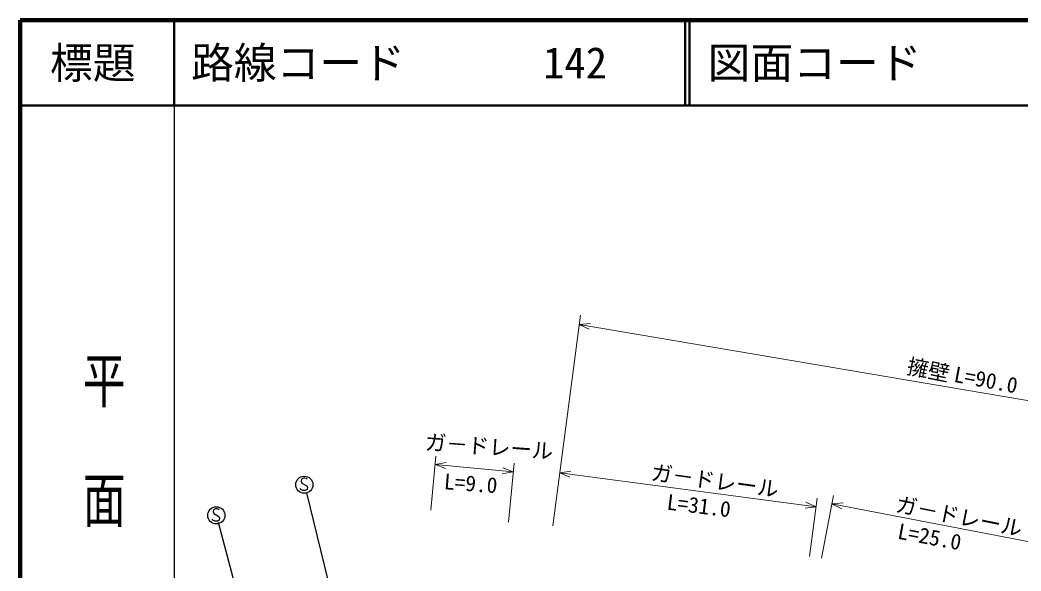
# Model space of a CAD drawing. Units: millimetres, scale not verified. Extents: x 40000 to 680000, y 20000 to 380000.
# Drawn here: x 40000 to 157009, y 315590 to 380000 of the extents above; entities that cross this region are included whole.
import ezdxf
from ezdxf.enums import TextEntityAlignment as Align

# ---------------------------------------------------------------- set-up
doc = ezdxf.new("R2010")
doc.units = ezdxf.units.MM
doc.header["$LTSCALE"] = 1000
for name, color, linetype, lineweight in [('S-BGD-EXST', 7, 'Continuous', 25), ('S-STR-HTXT', 7, 'Continuous', 13), ('S-TTL', 2, 'Continuous', 140), ('S-TTL-BAND', 7, 'Continuous', 25), ('S-TTL-LINE', 7, 'Continuous', 50)]:
    doc.layers.add(name, color=color, linetype=linetype, lineweight=lineweight)
doc.layers.add('S-TTL-TXT', color=7, linetype='Continuous')
doc.styles.add('@ＭＳ ゴシック', font='')
doc.styles.add('ＭＳ ゴシック', font='')
doc.styles.get('@ＭＳ ゴシック').set_extended_font_data('@MS Gothic')
doc.styles.get('ＭＳ ゴシック').set_extended_font_data('MS Gothic')

msp = doc.modelspace()

# ---------------------------------------------------------------- linework, layer by layer
at = {"layer": 'S-BGD-EXST'}
for p, q in [((72913, 326314), (72873, 326074)), ((72873, 326074), (72953, 325874)), ((73153, 326434), (72913, 326314)), ((72953, 325874), (73512, 325554)), ((73313, 326434), (73153, 326434)), ((73473, 326394), (73313, 326434)), ((73553, 326314), (73473, 326394)), ((73512, 325554), (73592, 325354)), ((73592, 325354), (73552, 325114)), ((72833, 325115), (72753, 325234)), ((73072, 324994), (72833, 325115)), ((73352, 324994), (73072, 324994)), ((73552, 325114), (73352, 324994)), ((73497, 324719), (78661, 303488)), ((62629, 322731), (62589, 322491)), ((62589, 322491), (62669, 322291)), ((62869, 322851), (62629, 322731)), ((62669, 322291), (63228, 321971)), ((63029, 322851), (62869, 322851)), ((63189, 322811), (63029, 322851)), ((63269, 322731), (63189, 322811)), ((63228, 321971), (63308, 321771)), ((62548, 321531), (62469, 321651)), ((62788, 321411), (62548, 321531)), ((63068, 321411), (62788, 321411)), ((63268, 321531), (63068, 321411)), ((63158, 321306), (68691, 300536)), ((63308, 321771), (63268, 321531))]:
    msp.add_line(p, q, dxfattribs=at)
for centre in [(73233, 325674), (62948, 322091)]:
    msp.add_ellipse(centre, major_axis=(0, 1000), ratio=0.99998, dxfattribs=at)
at = {"layer": 'S-STR-HTXT'}
for p, q in [((102269, 320854), (105521, 345481)), ((105378, 344397), (106669, 344532)), ((106551, 343842), (105378, 344397)), ((105378, 344397), (193781, 329425)), ((88041, 322692), (88619, 329017)), ((88528, 328022), (89804, 328257)), ((89740, 327560), (88528, 328022)), ((88528, 328022), (97655, 327188)), ((96443, 327650), (97655, 327188)), ((97746, 328184), (97117, 321297)), ((97655, 327188), (96379, 326953)), ((103089, 327067), (104374, 327250)), ((104282, 326556), (103089, 327067)), ((103089, 327067), (133064, 323108)), ((133695, 317094), (135103, 324417)), ((133064, 323108), (131780, 322925)), ((131871, 323619), (133064, 323108)), ((133195, 324099), (132297, 317297)), ((134915, 323436), (136208, 323543)), ((136076, 322856), (134915, 323436)), ((134915, 323436), (159030, 318797))]:
    msp.add_line(p, q, dxfattribs=at)
at = {"layer": 'S-TTL'}
for p, q in [((40000, 380000), (40000, 20000)), ((680000, 380000), (40000, 380000))]:
    msp.add_line(p, q, dxfattribs=at)
at = {"layer": 'S-TTL-BAND'}
msp.add_line((58000, 370000), (58000, 20000), dxfattribs=at)
at = {"layer": 'S-TTL-LINE'}
for p, q in [((58000, 380000), (58000, 370000)), ((117750, 380000), (117750, 370000)), ((118250, 380000), (118250, 370000)), ((40000, 370000), (680000, 370000))]:
    msp.add_line(p, q, dxfattribs=at)

# ---------------------------------------------------------------- texts
at = {"layer": 'S-STR-HTXT', "style": 'ＭＳ ゴシック'}
for s, rotation, p in [('擁壁', 348.686, (143456, 338155)), ('L=90.0', 349.386, (148970, 337172)), ('ガ－ドレール', 355.786, (87245, 329221)), ('ガ－ドレール', 352.186, (113597, 325698)), ('L=9.0', 355.486, (89468, 324611)), ('L=31.0', 352.986, (115470, 322227)), ('ガ－ドレール', 348.686, (142131, 322015)), ('L=25.0', 349.386, (142386, 318843))]:
    msp.add_text(s, height=1833, rotation=rotation, dxfattribs=at).set_placement(p, align=Align.BOTTOM_LEFT)
at = {"layer": 'S-TTL-BAND', "style": '@ＭＳ ゴシック', "width": 1.4}
msp.add_text('平  面  図', height=3666, rotation=270, dxfattribs=at).set_placement((49777, 306475), align=Align.MIDDLE_RIGHT)
at = {"layer": 'S-TTL-TXT', "style": 'ＭＳ ゴシック'}
msp.add_text('標題', height=3666, dxfattribs=at).set_placement((48500, 375000), align=Align.MIDDLE_CENTER)
for s, p in [('路線コード', (60000, 375000)), ('142', (101142, 375000)), ('図面コード', (120380, 375000))]:
    msp.add_text(s, height=3666, dxfattribs=at).set_placement(p, align=Align.MIDDLE_LEFT)

doc.saveas('drawing.dxf')
